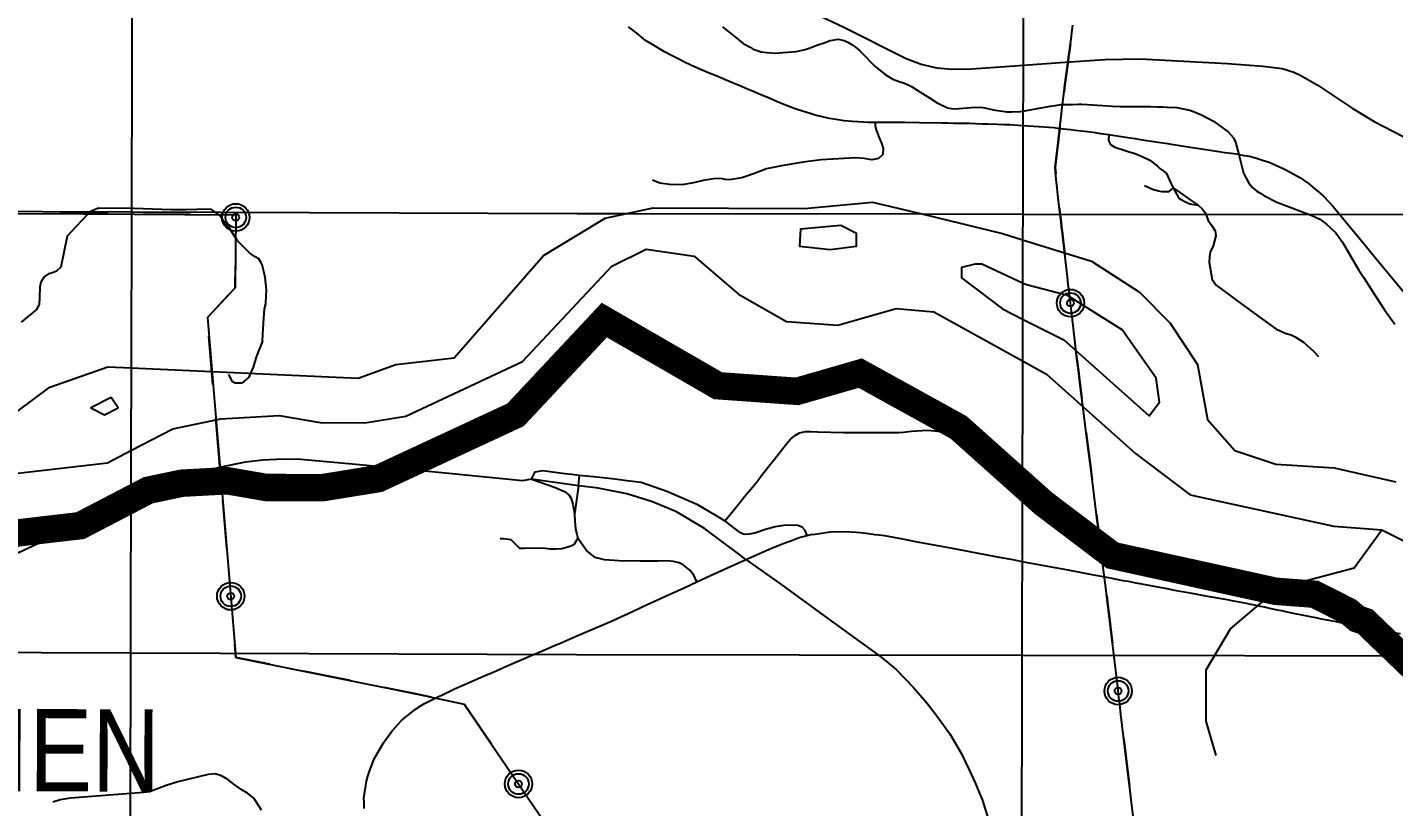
# Model space of a CAD drawing. Extents: x 408473 to 428843, y 6046006 to 6059852.
# Drawn here: x 422471.9 to 422571.4, y 6051681.3 to 6051738 of the extents above; entities that cross this region are included whole.
import ezdxf

# ---------------------------------------------------------------- set-up
doc = ezdxf.new("R2010")
doc.units = 0
doc.header["$LTSCALE"] = 5
doc.linetypes.add('BORDER2', pattern=[22.225, 6.35, -3.175, 6.35, -3.175, 0, -3.175])
for name, color, linetype in [('15', 37, 'Continuous'), ('20', 160, 'Continuous'), ('33', 20, 'Continuous'), ('35', 37, 'Continuous'), ('36', 37, 'Continuous'), ('39', 28, 'Continuous'), ('42', 7, 'Continuous'), ('L-TITLEDB', 4, 'Continuous'), ('PATTERN_CLASS', 7, 'Continuous'), ('T-WATER', 160, 'Continuous')]:
    doc.layers.add(name, color=color, linetype=linetype)
doc.layers.add('4', color=7, linetype='Continuous', true_color=0x8c8c8c)
doc.layers.add('AS-COUNTY', color=7, linetype='BORDER2', lineweight=60, true_color=0xcc33ff)
doc.styles.add('80', font='ARIALN.TTF', dxfattribs={"height": 10})

msp = doc.modelspace()

# ---------------------------------------------------------------- linework, layer by layer
at = {"layer": '20', "linetype": 'Continuous', "flags": 128}
for points in [[(422467.486, 6051707.379), (422473.49, 6051711.847), (422477.736, 6051713.327), (422479.418, 6051713.251), (422495.945, 6051712.502), (422498.693, 6051713.489), (422502.936, 6051713.97), (422509.449, 6051721.431), (422511.909, 6051722.922), (422513.95, 6051724.158), (422515.531, 6051724.491), (422517.445, 6051724.893), (422528.422, 6051724.847), (422533.413, 6051725.325), (422536.992, 6051724.461), (422542.885, 6051723.039), (422544.342, 6051722.583), (422549.364, 6051721.014), (422552.848, 6051718.753), (422555.085, 6051716.497), (422557.07, 6051713.493), (422557.804, 6051709.496), (422559.792, 6051707.242), (422562.782, 6051706.23), (422567.022, 6051705.963), (422571.509, 6051704.945)], [(422531.101, 6051723.614), (422528.157, 6051723.343), (422528.083, 6051722.12), (422530.327, 6051721.866), (422532.255, 6051722.114), (422532.234, 6051723.029), (422531.101, 6051723.614)], [(422469.474, 6051705.374), (422477.711, 6051706.338), (422479.404, 6051707.221), (422482.46, 6051708.814), (422485.955, 6051709.548), (422490.197, 6051709.78), (422493.189, 6051709.269), (422496.432, 6051709.255), (422499.428, 6051709.742), (422507.924, 6051713.7), (422511.898, 6051717.949), (422514.436, 6051720.662), (422516.935, 6051721.899), (422520.426, 6051721.385), (422523.659, 6051718.626), (422527.144, 6051716.615), (422530.886, 6051716.349), (422535.131, 6051717.58), (422537.874, 6051717.318), (422544.327, 6051713.763), (422546.091, 6051712.791), (422552.556, 6051707.022), (422556.536, 6051704.01), (422567.006, 6051701.719), (422570.498, 6051701.455), (422572.49, 6051700.448)], [(422477.978, 6051711.079), (422476.478, 6051710.337), (422477.474, 6051709.833), (422478.474, 6051710.328), (422477.978, 6051711.079)]]:
    msp.add_lwpolyline(points, dxfattribs=at)
msp.add_lwpolyline([(422544.332, 6051716.806), (422547.347, 6051715.282), (422553.564, 6051709.764), (422554.316, 6051710.759), (422554.073, 6051712.508), (422551.591, 6051716.013), (422547.608, 6051718.526), (422544.617, 6051719.287), (422544.337, 6051719.418), (422541.38, 6051720.798), (422540.881, 6051720.8), (422539.882, 6051720.555), (422539.879, 6051719.806), (422542.865, 6051717.547)], close=True, dxfattribs=at)
at = {"layer": '33', "linetype": 'Continuous', "flags": 128}
for points in [[(422508.582, 6051705.131), (422507.919, 6051705.027), (422502.79, 6051705.533), (422496.598, 6051706.146), (422493.645, 6051706.393), (422491.774, 6051706.574), (422490.512, 6051706.594), (422489.009, 6051706.517), (422487.751, 6051706.374), (422485.966, 6051706.008), (422484.832, 6051705.725), (422482.533, 6051704.998), (422480.841, 6051704.287), (422477.694, 6051702.825), (422473.042, 6051700.631), (422470.385, 6051699.384)], [(422524.196, 6051699.301), (422523.744, 6051699.622), (422521.17, 6051701.561), (422519.148, 6051702.77), (422517.379, 6051703.495), (422515.512, 6051704.068), (422513.43, 6051704.488), (422512.037, 6051704.653), (422511.989, 6051704.659)], [(422524.196, 6051699.301), (422526.728, 6051697.503), (422530.148, 6051695.003), (422534.016, 6051692.196), (422535.123, 6051691.286), (422536.395, 6051689.96), (422537.366, 6051688.856), (422538.085, 6051687.913), (422539.036, 6051686.588), (422539.86, 6051685.187), (422540.461, 6051683.981), (422540.888, 6051683.031), (422541.411, 6051681.749), (422541.923, 6051680.086), (422542.252, 6051678.915), (422542.531, 6051677.396), (422542.611, 6051676.775)]]:
    msp.add_lwpolyline(points, dxfattribs=at)
at = {"layer": '35', "linetype": 'Continuous', "flags": 128}
for points in [[(422533.608, 6051731.121), (422533.103, 6051731.121), (422532.375, 6051731.169), (422531.932, 6051731.2), (422531.355, 6051731.24), (422530.903, 6051731.314), (422530.272, 6051731.421), (422529.551, 6051731.575), (422529.242, 6051731.655), (422528.935, 6051731.75), (422527.924, 6051732.061), (422527.506, 6051732.215), (422527.215, 6051732.322), (422526.961, 6051732.429), (422526.366, 6051732.679), (422525.879, 6051732.884), (422525.107, 6051733.209), (422524.783, 6051733.345), (422524.345, 6051733.529), (422523.871, 6051733.729), (422523.214, 6051734.005), (422522.595, 6051734.266), (422522.023, 6051734.506), (422521.512, 6051734.721), (422520.829, 6051735.008), (422520.227, 6051735.262), (422519.681, 6051735.538), (422519.308, 6051735.728), (422518.809, 6051735.981), (422518.268, 6051736.255), (422517.459, 6051736.753), (422516.891, 6051737.102), (422516.241, 6051737.62), (422515.651, 6051738.091)], [(422522.477, 6051738.087), (422522.719, 6051737.894), (422523.447, 6051737.31), (422524.002, 6051736.865), (422524.491, 6051736.594), (422524.73, 6051736.462), (422525.313, 6051736.276), (422525.714, 6051736.205), (422526.034, 6051736.181), (422526.314, 6051736.159), (422526.886, 6051736.206), (422527.224, 6051736.233), (422527.846, 6051736.289), (422528.503, 6051736.426), (422528.787, 6051736.529), (422529.104, 6051736.644), (422529.435, 6051736.764), (422529.881, 6051736.926), (422530.324, 6051737.086), (422530.901, 6051737.179), (422531.342, 6051737.089), (422531.624, 6051736.976), (422531.972, 6051736.761), (422532.298, 6051736.502), (422532.497, 6051736.337), (422532.95, 6051735.872), (422533.246, 6051735.568), (422533.6, 6051735.205), (422534.058, 6051734.839), (422534.331, 6051734.621), (422534.899, 6051734.276), (422535.358, 6051734.114), (422535.744, 6051733.976), (422535.996, 6051733.862), (422536.248, 6051733.748), (422536.85, 6051733.363), (422537.565, 6051732.904), (422538.113, 6051732.559), (422538.878, 6051732.192), (422539.139, 6051732.138), (422539.439, 6051732.125), (422540.893, 6051732.238), (422541.453, 6051732.211), (422542.336, 6051732.011), (422542.698, 6051731.961), (422543.197, 6051731.891), (422543.524, 6051731.899), (422544.194, 6051731.914), (422544.497, 6051731.97), (422545.015, 6051732.065), (422546.363, 6051732.313), (422546.731, 6051732.365), (422547.117, 6051732.42), (422547.999, 6051732.44), (422548.39, 6051732.449), (422548.653, 6051732.455), (422550.577, 6051732.324), (422550.889, 6051732.303), (422551.441, 6051732.288), (422552.858, 6051732.28), (422553.633, 6051732.276), (422554.109, 6051732.266), (422554.58, 6051732.249), (422554.857, 6051732.239), (422555.564, 6051732.214), (422555.915, 6051732.141), (422556.527, 6051732.016), (422556.915, 6051731.86), (422557.373, 6051731.676), (422558.241, 6051731.217), (422558.705, 6051730.883), (422559.317, 6051730.443), (422559.707, 6051729.993), (422559.854, 6051729.679), (422560.078, 6051728.78)], [(422533.608, 6051731.121), (422533.6, 6051730.853), (422533.682, 6051730.582), (422533.839, 6051730.113), (422534.055, 6051729.607), (422534.188, 6051729.215), (422534.159, 6051728.777), (422533.848, 6051728.492), (422533.359, 6051728.408), (422532.798, 6051728.488), (422532.186, 6051728.556), (422529.67, 6051728.411), (422528.351, 6051728.223), (422526.783, 6051727.97), (422525.701, 6051727.745), (422524.813, 6051727.404), (422523.9, 6051727.093), (422523.008, 6051726.935), (422522.681, 6051726.975), (422522.38, 6051727.039), (422521.825, 6051727.008), (422521.088, 6051726.905), (422520.379, 6051726.721), (422519.518, 6051726.571), (422518.627, 6051726.592), (422517.922, 6051726.702), (422517.378, 6051726.922)], [(422550.619, 6051730.217), (422550.043, 6051730.305), (422549.656, 6051730.365), (422549.073, 6051730.436), (422548.174, 6051730.541), (422547.85, 6051730.578), (422547.318, 6051730.64), (422546.903, 6051730.688), (422546.629, 6051730.72), (422546.256, 6051730.763), (422545.546, 6051730.806), (422544.769, 6051730.853), (422544.392, 6051730.876), (422543.998, 6051730.9), (422543.378, 6051730.937), (422542.981, 6051730.952), (422542.541, 6051730.967), (422541.803, 6051730.994), (422541.431, 6051731.007), (422540.899, 6051731.026), (422540.49, 6051731.035), (422540.171, 6051731.041), (422539.774, 6051731.048), (422539.311, 6051731.057), (422538.9, 6051731.064), (422538.465, 6051731.072), (422536.825, 6051731.103), (422535.769, 6051731.123), (422535.025, 6051731.122), (422534.379, 6051731.122), (422534, 6051731.122), (422533.608, 6051731.121)], [(422560.078, 6051728.78), (422559.527, 6051728.857), (422559.072, 6051728.921), (422558.496, 6051729.009), (422556.883, 6051729.256), (422556.552, 6051729.307), (422555.338, 6051729.493), (422554.918, 6051729.558), (422554.547, 6051729.615), (422553.396, 6051729.791), (422553.081, 6051729.84), (422552.805, 6051729.882), (422552.543, 6051729.922), (422552.172, 6051729.979), (422551.051, 6051730.151), (422550.619, 6051730.217)], [(422560.078, 6051728.78), (422560.472, 6051728.72), (422560.855, 6051728.662), (422561.295, 6051728.539), (422561.893, 6051728.353), (422562.291, 6051728.221), (422562.606, 6051728.087), (422563.036, 6051727.894), (422563.326, 6051727.763), (422563.562, 6051727.657), (422564.523, 6051727.109), (422564.761, 6051726.948), (422565.151, 6051726.684), (422565.631, 6051726.286), (422565.898, 6051726.064), (422566.218, 6051725.773), (422566.659, 6051725.322), (422566.924, 6051725.017), (422567.29, 6051724.597), (422567.51, 6051724.331), (422568.31, 6051723.361), (422569.067, 6051722.445), (422570.243, 6051721.019), (422570.747, 6051720.409), (422570.96, 6051720.152), (422572.366, 6051718.448)], [(422560.078, 6051728.78), (422560.424, 6051727.435), (422560.816, 6051726.693), (422561.117, 6051726.348), (422561.392, 6051726.119), (422561.685, 6051725.937), (422561.918, 6051725.792), (422562.847, 6051725.314), (422564.652, 6051724.634), (422564.96, 6051724.518), (422565.344, 6051724.373), (422565.664, 6051724.222), (422565.989, 6051724.069), (422566.476, 6051723.721), (422566.756, 6051723.453), (422567.15, 6051723.077), (422567.394, 6051722.733), (422567.629, 6051722.402), (422568.683, 6051720.598), (422568.832, 6051720.365), (422569.168, 6051719.842), (422570.024, 6051718.509), (422570.691, 6051717.47), (422571.244, 6051716.705), (422571.444, 6051716.429)], [(422508.582, 6051705.131), (422508.851, 6051705.67), (422509.405, 6051705.777), (422511.005, 6051705.565), (422511.513, 6051705.498), (422512.04, 6051705.437), (422512.064, 6051705.434)], [(422511.989, 6051704.659), (422512.064, 6051705.434)], [(422512.064, 6051705.434), (422513.323, 6051705.304), (422514.639, 6051705.167), (422515.519, 6051705.056), (422516.564, 6051704.924), (422517.528, 6051704.582), (422518.499, 6051704.238), (422518.998, 6051704.022), (422519.336, 6051703.876), (422519.834, 6051703.66), (422520.614, 6051703.322), (422521.565, 6051702.768), (422521.785, 6051702.635), (422522.668, 6051702.104)], [(422528.646, 6051701.032), (422528.501, 6051701.394), (422528.285, 6051701.638), (422527.981, 6051701.764), (422527.094, 6051701.802), (422526.323, 6051701.683), (422525.619, 6051701.478), (422524.845, 6051701.206), (422524.417, 6051701.148), (422524.058, 6051701.122), (422523.787, 6051701.231), (422522.668, 6051702.104)], [(422524.196, 6051699.301), (422524.3, 6051699.348), (422524.58, 6051699.471), (422524.955, 6051699.635), (422525.626, 6051699.928), (422526.054, 6051700.116), (422526.986, 6051700.473), (422527.255, 6051700.575), (422527.573, 6051700.696), (422528.076, 6051700.889), (422528.646, 6051701.032)], [(422528.646, 6051701.032), (422528.949, 6051701.108), (422529.226, 6051701.149), (422530.332, 6051701.313), (422531.219, 6051701.34), (422531.814, 6051701.311), (422532.239, 6051701.287), (422532.513, 6051701.253), (422533.114, 6051701.177), (422533.57, 6051701.12), (422533.896, 6051701.079), (422534.28, 6051701.03), (422535.596, 6051700.785), (422536.663, 6051700.587), (422537.602, 6051700.412), (422539.205, 6051700.111), (422539.609, 6051700.035), (422541.114, 6051699.753), (422541.616, 6051699.658), (422542.48, 6051699.496), (422543.622, 6051699.282), (422544.295, 6051699.155), (422545.629, 6051698.905), (422546.84, 6051698.677), (422547.635, 6051698.528), (422549.385, 6051698.199), (422549.642, 6051698.151), (422550.598, 6051697.971), (422551.648, 6051697.774), (422552.022, 6051697.704), (422552.459, 6051697.622), (422553.655, 6051697.397), (422554.839, 6051697.175), (422555.528, 6051697.045), (422556.402, 6051696.886), (422556.654, 6051696.84), (422557.668, 6051696.656), (422559.238, 6051696.37), (422559.687, 6051696.289), (422560.499, 6051696.141), (422561.664, 6051695.893), (422561.921, 6051695.839), (422562.329, 6051695.752), (422562.871, 6051695.637), (422563.192, 6051695.569), (422563.496, 6051695.504), (422564.154, 6051695.364), (422564.685, 6051695.258), (422565.396, 6051695.118), (422565.696, 6051695.059), (422566.091, 6051694.981), (422566.647, 6051694.872), (422567.177, 6051694.767), (422567.703, 6051694.664), (422568.362, 6051694.534), (422568.85, 6051694.438), (422569.4, 6051694.329), (422569.718, 6051694.266), (422570.703, 6051694.072), (422571.127, 6051693.989), (422571.869, 6051693.91)], [(422520.62, 6051697.662), (422520.975, 6051697.825), (422521.883, 6051698.241), (422523.648, 6051699.05), (422524.038, 6051699.228), (422524.196, 6051699.301)], [(422496.392, 6051681.167), (422496.382, 6051681.585), (422496.375, 6051681.905), (422496.423, 6051682.236), (422496.511, 6051682.834), (422496.564, 6051683.146), (422496.666, 6051683.506), (422496.771, 6051683.88), (422497.013, 6051684.504), (422497.129, 6051684.768), (422497.394, 6051685.248), (422497.804, 6051685.937), (422497.968, 6051686.192), (422498.419, 6051686.822), (422498.668, 6051687.092), (422499.074, 6051687.532), (422499.282, 6051687.708), (422499.524, 6051687.903), (422499.873, 6051688.183), (422500.12, 6051688.381), (422500.55, 6051688.652), (422500.796, 6051688.795), (422501.124, 6051688.974), (422501.799, 6051689.303), (422502.036, 6051689.418), (422502.434, 6051689.612), (422502.973, 6051689.874), (422503.309, 6051690.029), (422504.028, 6051690.339), (422504.685, 6051690.623), (422505.252, 6051690.867), (422505.779, 6051691.094), (422506.308, 6051691.323), (422506.985, 6051691.615), (422507.826, 6051691.977), (422509.82, 6051692.838), (422510.296, 6051693.043), (422510.564, 6051693.158), (422512.002, 6051693.779), (422513.147, 6051694.273), (422513.774, 6051694.543), (422514.443, 6051694.832), (422515.168, 6051695.164), (422515.567, 6051695.347), (422516.949, 6051695.98), (422517.716, 6051696.332), (422518.331, 6051696.613), (422519.693, 6051697.238), (422520.62, 6051697.662)]]:
    msp.add_lwpolyline(points, dxfattribs=at)
at = {"layer": '36', "linetype": 'Continuous', "flags": 128}
for points in [[(422550.619, 6051730.217), (422550.592, 6051729.813), (422550.736, 6051729.523), (422551.049, 6051729.311), (422551.807, 6051729.075), (422552.102, 6051728.987), (422552.474, 6051728.876), (422553.048, 6051728.638), (422553.595, 6051728.37), (422553.854, 6051728.188), (422554.134, 6051727.965), (422554.326, 6051727.776), (422554.569, 6051727.596), (422554.812, 6051727.416), (422555.122, 6051726.752), (422555.296, 6051726.348)], [(422555.296, 6051726.348), (422554.953, 6051726.067), (422554.509, 6051726.071), (422554.238, 6051726.121), (422553.806, 6051726.228), (422553.225, 6051726.517)], [(422555.296, 6051726.348), (422556.097, 6051725.811), (422556.607, 6051725.447), (422557.126, 6051725.099)], [(422555.296, 6051726.348), (422555.707, 6051725.599), (422556.102, 6051725.383), (422556.514, 6051725.183), (422557.126, 6051725.099)], [(422485.581, 6051724.57), (422485.269, 6051724.78), (422485.014, 6051724.81), (422483.4, 6051724.762), (422482.341, 6051724.755), (422479.628, 6051724.843), (422477.051, 6051724.872), (422476.467, 6051724.634), (422476.267, 6051724.45), (422475.015, 6051723.115), (422474.77, 6051722.83), (422474.304, 6051720.593), (422473.992, 6051720.3), (422473.691, 6051720.169), (422473.399, 6051720.089), (422473.097, 6051719.872), (422472.851, 6051719.484), (422472.768, 6051719.136), (422472.737, 6051718.377), (422472.728, 6051717.856), (422472.499, 6051717.468), (422471.408, 6051716.574)], [(422557.126, 6051725.099), (422557.416, 6051724.826), (422557.655, 6051724.504), (422557.861, 6051723.986), (422558.09, 6051723.647), (422558.358, 6051723.229), (422558.422, 6051722.861), (422558.326, 6051722.51), (422558.226, 6051722.142), (422558.008, 6051721.679), (422557.948, 6051721.365), (422557.93, 6051720.915), (422558.096, 6051719.951), (422558.156, 6051719.696), (422558.429, 6051719.277), (422559.551, 6051718.451), (422559.938, 6051718.166), (422561.74, 6051716.854), (422562.787, 6051716.091), (422563.157, 6051715.928), (422563.536, 6051715.761), (422563.9, 6051715.651), (422564.186, 6051715.501), (422564.519, 6051715.286), (422564.785, 6051715.115), (422565.521, 6051714.476), (422565.893, 6051714.083)], [(422488.989, 6051715.187), (422489.019, 6051715.68), (422489.047, 6051716.119), (422489.093, 6051716.867), (422489.113, 6051717.19), (422489.135, 6051717.546), (422489.226, 6051717.907), (422489.264, 6051718.545), (422489.284, 6051718.886), (422489.252, 6051719.183), (422489.183, 6051719.822), (422489.106, 6051720.173), (422489.045, 6051720.45), (422488.977, 6051720.704), (422488.877, 6051720.953), (422488.712, 6051721.189), (422488.462, 6051721.331), (422488.064, 6051721.593), (422487.166, 6051722.491), (422486.565, 6051723.435), (422486.175, 6051723.905), (422485.886, 6051724.337), (422485.581, 6051724.57)], [(422488.989, 6051715.187), (422488.846, 6051714.837), (422488.725, 6051714.54), (422488.518, 6051714.032), (422488.428, 6051713.703), (422488.32, 6051713.306), (422488.126, 6051712.865), (422487.999, 6051712.577), (422487.793, 6051712.399), (422487.487, 6051712.136), (422487.004, 6051712.125), (422486.786, 6051712.266), (422486.67, 6051712.495), (422486.534, 6051712.763)], [(422522.668, 6051702.104), (422523.158, 6051702.711), (422523.553, 6051703.202), (422524.215, 6051704.023), (422524.516, 6051704.378), (422525.03, 6051704.986), (422525.31, 6051705.386), (422525.496, 6051705.622), (422525.952, 6051706.202), (422526.271, 6051706.608), (422526.875, 6051707.376), (422527.148, 6051707.723), (422527.438, 6051708.06), (422527.799, 6051708.338), (422528.102, 6051708.513), (422528.538, 6051708.623), (422528.884, 6051708.611), (422529.424, 6051708.597), (422530.349, 6051708.572), (422531.295, 6051708.547), (422532.056, 6051708.544), (422532.424, 6051708.543), (422533.421, 6051708.542), (422534.016, 6051708.541), (422535.065, 6051708.539), (422535.327, 6051708.539), (422535.658, 6051708.574), (422536.255, 6051708.636), (422537.413, 6051708.702), (422537.932, 6051708.662), (422538.351, 6051708.612), (422538.885, 6051708.584), (422539.414, 6051708.556), (422539.718, 6051708.539), (422540.36, 6051708.394), (422540.844, 6051708.166), (422541.331, 6051707.818), (422542.464, 6051707.095), (422542.931, 6051706.797), (422543.242, 6051706.634), (422543.517, 6051706.491)], [(422508.582, 6051705.131), (422510.243, 6051704.556), (422510.641, 6051704.395), (422510.98, 6051704.235), (422511.317, 6051703.982), (422511.475, 6051703.731), (422511.587, 6051703.32), (422511.702, 6051702.618), (422511.706, 6051702.558)], [(422511.989, 6051704.659), (422511.706, 6051702.558)], [(422511.706, 6051702.558), (422511.736, 6051702.105), (422511.785, 6051701.499), (422511.881, 6051701.13), (422511.963, 6051700.846)], [(422511.963, 6051700.846), (422511.655, 6051700.365), (422511.388, 6051700.234), (422510.788, 6051700.057), (422510.369, 6051700.047), (422509.96, 6051700.054), (422509.406, 6051700.124), (422508.057, 6051700.088), (422507.716, 6051700.102), (422507.338, 6051700.476), (422507.104, 6051700.728), (422506.55, 6051700.806), (422506.286, 6051700.802)], [(422520.62, 6051697.662), (422520.387, 6051698.147), (422520.116, 6051698.521), (422519.632, 6051698.902), (422519.338, 6051699.047), (422518.922, 6051699.136), (422518.531, 6051699.189), (422517.789, 6051699.16), (422516.501, 6051699.162), (422514.949, 6051699.19), (422513.885, 6051699.272), (422513.224, 6051699.436), (422512.849, 6051699.737), (422512.549, 6051699.967), (422511.963, 6051700.846)], [(422488.911, 6051681.025), (422488.369, 6051681.9), (422487.902, 6051682.274), (422487.475, 6051682.513), (422486.902, 6051682.922), (422486.474, 6051683.262), (422486.008, 6051683.535), (422485.541, 6051683.672), (422485.035, 6051683.639), (422482.833, 6051683.102), (422482.054, 6051682.867), (422480.748, 6051682.362), (422480.339, 6051682.329), (422475.013, 6051681.903), (422474.254, 6051681.778), (422473.708, 6051681.61)]]:
    msp.add_lwpolyline(points, dxfattribs=at)
at = {"layer": '39', "linetype": 'Continuous', "flags": 128}
msp.add_lwpolyline([(422529.563, 6051738.882), (422531.361, 6051738.03), (422535.851, 6051735.773), (422536.949, 6051735.363), (422537.756, 6051735.175), (422538.106, 6051735.089), (422539.186, 6051734.994), (422540.626, 6051735.025), (422543.399, 6051735.223), (422547.067, 6051735.478), (422550.336, 6051735.709), (422552.895, 6051735.763), (422559.257, 6051735.412), (422561.825, 6051735.229), (422563.235, 6051735.04), (422564.1, 6051734.784), (422564.606, 6051734.546), (422565.782, 6051733.865), (422568.337, 6051732.164), (422569.941, 6051731.186), (422572.06, 6051730.097)], dxfattribs=at)
at = {"layer": '4', "linetype": 'Continuous', "flags": 128}
for points in [[(422479.519, 6051757.152), (422479.445, 6051724.616)], [(422544.404, 6051756.987), (422544.346, 6051724.451)], [(422446.977, 6051724.737), (422479.445, 6051724.616)], [(422479.445, 6051724.616), (422479.418, 6051713.251)], [(422479.445, 6051724.616), (422511.912, 6051724.495)], [(422511.912, 6051724.495), (422515.531, 6051724.491)], [(422515.531, 6051724.491), (422536.992, 6051724.461)], [(422536.992, 6051724.461), (422544.346, 6051724.451)], [(422544.346, 6051724.451), (422544.342, 6051722.583)], [(422544.346, 6051724.451), (422576.779, 6051724.406)], [(422544.342, 6051722.583), (422544.337, 6051719.418)], [(422544.337, 6051719.418), (422544.332, 6051716.806)], [(422544.332, 6051716.806), (422544.327, 6051713.763)], [(422479.418, 6051713.251), (422479.404, 6051707.221)], [(422544.327, 6051713.763), (422544.288, 6051692.318)], [(422479.404, 6051707.221), (422479.37, 6051692.483)], [(422446.896, 6051692.604), (422479.37, 6051692.483)], [(422479.37, 6051692.483), (422479.295, 6051659.949)], [(422479.37, 6051692.483), (422511.844, 6051692.363)], [(422511.844, 6051692.363), (422544.288, 6051692.318)], [(422544.288, 6051692.318), (422544.229, 6051659.784)], [(422544.288, 6051692.318), (422576.731, 6051692.274)]]:
    msp.add_lwpolyline(points, dxfattribs=at)
at = {"layer": '42', "linetype": 'Continuous', "flags": 128}
for points in [[(422547.821, 6051736.812), (422547.801, 6051736.666), (422547.753, 6051736.307), (422547.718, 6051736.045), (422547.658, 6051735.599), (422547.565, 6051734.902), (422547.426, 6051733.862), (422547.362, 6051733.381), (422547.357, 6051733.348)], [(422547.062, 6051730.869), (422547.053, 6051730.79), (422547.017, 6051730.474), (422546.982, 6051730.161), (422546.95, 6051729.875), (422546.925, 6051729.651), (422546.866, 6051729.132)], [(422546.866, 6051729.132), (422546.746, 6051728.068), (422546.721, 6051727.852), (422546.753, 6051727.393)], [(422547.02, 6051724.911), (422547.036, 6051724.775), (422547.141, 6051723.866), (422547.18, 6051723.527), (422547.237, 6051723.036), (422547.294, 6051722.542), (422547.36, 6051721.975), (422547.387, 6051721.738), (422547.422, 6051721.439)], [(422477.751, 6051724.461), (422475.931, 6051724.472), (422474.256, 6051724.481)], [(422483.743, 6051724.423), (422480.248, 6051724.445)], [(422485.718, 6051717.722), (422486.999, 6051719.086), (422487.012, 6051720.711)], [(422485.236, 6051713.784), (422485.089, 6051715.526)], [(422548.227, 6051714.494), (422548.301, 6051713.902), (422548.408, 6051713.055), (422548.494, 6051712.37), (422548.636, 6051711.242), (422548.663, 6051711.026)], [(422485.382, 6051712.043), (422485.236, 6051713.784)], [(422485.883, 6051706.072), (422485.59, 6051709.555)], [(422548.975, 6051708.549), (422549.053, 6051707.926), (422549.281, 6051706.112), (422549.411, 6051705.081)], [(422486.384, 6051700.1), (422486.091, 6051703.583)], [(422549.723, 6051702.604), (422549.805, 6051701.949), (422549.84, 6051701.671), (422549.941, 6051700.869)], [(422549.941, 6051700.869), (422550.056, 6051699.957), (422550.119, 6051699.451), (422550.159, 6051699.135)], [(422550.468, 6051696.658), (422550.55, 6051695.972), (422550.664, 6051695.024), (422550.789, 6051693.98), (422550.883, 6051693.187)], [(422489.52, 6051691.661), (422487.05, 6051692.162), (422486.968, 6051693.134)], [(422493.68, 6051690.818), (422491.967, 6051691.165)], [(422495.393, 6051690.471), (422493.68, 6051690.818)], [(422501.262, 6051689.266), (422500.149, 6051689.507), (422497.84, 6051689.975)], [(422505.66, 6051685.833), (422503.69, 6051688.72)], [(422551.713, 6051686.245), (422551.718, 6051686.204), (422551.959, 6051684.191), (422552.128, 6051682.775)]]:
    msp.add_lwpolyline(points, dxfattribs=at)
at = {"layer": '42', "linetype": 'Continuous'}
for centre, radius in [((422487.041, 6051724.206), 0.999), ((422487.041, 6051724.206), 0.749), ((422487.041, 6051724.206), 0.25), ((422547.824, 6051717.967), 0.999), ((422547.824, 6051717.967), 0.749), ((422547.824, 6051717.967), 0.25), ((422486.676, 6051696.617), 0.999), ((422486.676, 6051696.617), 0.749), ((422486.676, 6051696.617), 0.25), ((422551.298, 6051689.716), 0.999), ((422551.298, 6051689.716), 0.749), ((422551.298, 6051689.716), 0.25), ((422507.63, 6051682.945), 0.999), ((422507.63, 6051682.945), 0.749), ((422507.63, 6051682.945), 0.25)]:
    msp.add_circle(centre, radius, dxfattribs=at)
at = {"layer": 'AS-COUNTY', "const_width": 2, "flags": 128}
msp.add_lwpolyline([(422313.438, 6051659.584), (422328.95, 6051655.272), (422332.344, 6051655.998), (422337.992, 6051657.205), (422346.416, 6051658.479), (422347.799, 6051659.041), (422352.033, 6051660.761), (422356.142, 6051664.493), (422359.518, 6051669.507), (422361.836, 6051671.228), (422365.489, 6051672.554), (422368.552, 6051672.88), (422372.656, 6051671.947), (422378.194, 6051671.679), (422379.554, 6051671.613), (422383.779, 6051672.648), (422387.751, 6051672.827), (422400.262, 6051670.721), (422407.255, 6051671.881), (422412.132, 6051672.689), (422413.26, 6051673.293), (422424.474, 6051679.301), (422427.692, 6051680.356), (422430.914, 6051682.483), (422432.81, 6051684.363), (422437.804, 6051687.245), (422439.603, 6051687.836), (422443.229, 6051687.913), (422443.522, 6051687.92), (422449.948, 6051688.058), (422458.046, 6051694.155), (422460.392, 6051697.255), (422461.125, 6051698.223), (422462.841, 6051699.64), (422466.932, 6051700.735), (422475.716, 6051701.757), (422478.225, 6051703.063), (422480.671, 6051704.336), (422483.12, 6051704.849), (422486.419, 6051705.027), (422489.263, 6051704.538), (422493.332, 6051704.518), (422497.416, 6051705.179), (422507.415, 6051709.828), (422513.878, 6051716.729), (422522.145, 6051711.95), (422527.918, 6051711.537), (422532.517, 6051712.866), (422538.408, 6051709.614), (422539.678, 6051708.914), (422545.866, 6051703.384), (422550.878, 6051699.587), (422562.754, 6051696.979), (422565.603, 6051696.762), (422568.058, 6051695.519), (422568.708, 6051694.971), (422569.292, 6051694.774), (422575.427, 6051688.872), (422578.431, 6051685.982), (422579.633, 6051683.956), (422586.36, 6051680.926), (422590.538, 6051680.626), (422591.567, 6051680.363), (422595.626, 6051678.308), (422598.857, 6051675.797), (422602.588, 6051673.908), (422603.998, 6051673.43), (422611.743, 6051670.804), (422617.046, 6051672.04), (422619.433, 6051671.292), (422625.852, 6051670.546), (422628.275, 6051671.743), (422633.924, 6051670.907), (422637.729, 6051670.676), (422639.951, 6051670.541), (422641.583, 6051671.347), (422645.953, 6051671.325), (422650.248, 6051672.734), (422662.148, 6051675.44), (422665.398, 6051678.659), (422666.324, 6051682.298), (422671.333, 6051685.539), (422672.569, 6051686.107), (422676.117, 6051687.737), (422681.368, 6051690.148), (422687.316, 6051691.739), (422693.138, 6051695.856), (422698.497, 6051699.038), (422701.259, 6051701.774), (422701.803, 6051708.938), (422710.797, 6051708.035), (422715.296, 6051701.593), (422722.735, 6051699.425), (422726.521, 6051699.169), (422731.376, 6051697.319), (422732.757, 6051696.48), (422734.656, 6051695.327), (422743.756, 6051695.279), (422747.81, 6051696.473), (422750.499, 6051698.471), (422761.674, 6051700.009), (422763.319, 6051702.045), (422767.193, 6051701.594), (422768.397, 6051701.454), (422776.142, 6051699.602), (422781.02, 6051699.577), (422786.663, 6051702.051), (422793.979, 6051705.944), (422796.919, 6051708.856), (422802.719, 6051718.152), (422804.51, 6051722.433), (422804.792, 6051723.107), (422807.374, 6051729.279), (422809.032, 6051731.25), (422812.103, 6051733.575), (422824.171, 6051737.058), (422826.826, 6051736.157), (422827.725, 6051735.248), (422832.397, 6051734.703), (422833.386, 6051734.862), (422837.06, 6051735.455), (422840.691, 6051737.7), (422842.497, 6051737.69), (422846.964, 6051738.559), (422850.322, 6051741.886), (422852.179, 6051744.414), (422858.82, 6051746.747), (422865.881, 6051748.032), (422871.356, 6051749.029), (422877.09, 6051752.611), (422877.476, 6051752.897), (422882.203, 6051756.407), (422884.612, 6051761.169), (422884.222, 6051767.019), (422882.182, 6051771.154), (422887.321, 6051773.904), (422892.175, 6051774.899), (422896.127, 6051777.243), (422898.889, 6051780.526), (422900.525, 6051781.876), (422903.045, 6051783.956), (422903.735, 6051788.949), (422904.747, 6051791.28), (422907.757, 6051795.327), (422914.472, 6051801.132), (422922.77, 6051802.663), (422925.051, 6051802.65), (422926.793, 6051802.64), (422929.881, 6051803.137), (422936.733, 6051803.352), (422941.541, 6051804.356), (422947.986, 6051808.435), (422949.74, 6051808.964), (422953.2, 6051808.771), (422956.146, 6051807.812), (422963.969, 6051805.263), (422968.864, 6051802.909), (422969.079, 6051799.663), (422970.604, 6051795.004), (422976.331, 6051791.686), (422980.892, 6051790.517), (422986.303, 6051791.162), (422992.18, 6051793.087), (422998.051, 6051797.982), (423002.651, 6051803.677), (423005.35, 6051808.57), (423003.952, 6051813.707), (423008.499, 6051816.979), (423014.028, 6051817.199), (423018.579, 6051820.577), (423020.795, 6051827.736), (423023.728, 6051835.622), (423025.036, 6051845.928), (423025.895, 6051848.463), (423025.909, 6051851.295), (423029.414, 6051854.998), (423030.468, 6051862.618), (423036.513, 6051862.974), (423039.142, 6051863.397), (423045.527, 6051862.828), (423048.457, 6051863.787), (423051.014, 6051863.488), (423053.235, 6051862.41), (423057.195, 6051860.487), (423062.622, 6051860.909), (423062.587, 6051853.997), (423062.571, 6051850.782), (423064.99, 6051845.048), (423067.526, 6051843.214), (423070.96, 6051839.74), (423075.163, 6051836.549), (423078.508, 6051835.921), (423081.475, 6051834.629), (423085.866, 6051836.068), (423088.997, 6051837.613), (423090.752, 6051838.807), (423093.934, 6051840.052)], dxfattribs=at)
at = {"layer": 'L-TITLEDB', "linetype": 'Continuous', "flags": 128}
msp.add_lwpolyline([(422511.989, 6051704.659), (422508.582, 6051705.131)], dxfattribs=at)
at = {"layer": 'PATTERN_CLASS', "linetype": 'Continuous', "flags": 128}
for points in [[(422552.456, 6051680.032), (422552.245, 6051681.793), (422552.218, 6051682.025), (422551.959, 6051684.191), (422551.718, 6051686.204), (422551.503, 6051688.002), (422551.41, 6051688.781), (422551.355, 6051689.239), (422551.265, 6051689.995), (422551.191, 6051690.614), (422551.027, 6051691.987), (422550.927, 6051692.819), (422550.789, 6051693.98), (422550.664, 6051695.024), (422550.55, 6051695.972), (422550.399, 6051697.231), (422550.306, 6051697.965), (422550.119, 6051699.451), (422550.056, 6051699.957), (422549.84, 6051701.671), (422549.805, 6051701.949), (422549.554, 6051703.941), (422549.5, 6051704.377), (422549.281, 6051706.112), (422549.053, 6051707.926), (422548.93, 6051708.906), (422548.803, 6051709.918), (422548.636, 6051711.242), (422548.494, 6051712.37), (422548.408, 6051713.055), (422548.301, 6051713.902), (422548.217, 6051714.573), (422548.158, 6051715.078), (422548.064, 6051715.895), (422547.915, 6051717.184), (422547.826, 6051717.951), (422547.722, 6051718.851), (422547.666, 6051719.329), (422547.603, 6051719.88), (422547.557, 6051720.27), (422547.387, 6051721.738), (422547.36, 6051721.975), (422547.294, 6051722.542), (422547.237, 6051723.036), (422547.18, 6051723.527), (422547.141, 6051723.866), (422547.036, 6051724.775), (422546.911, 6051725.858), (422546.827, 6051726.584), (422546.785, 6051726.947), (422546.721, 6051727.852), (422546.746, 6051728.068), (422546.925, 6051729.651), (422546.95, 6051729.875), (422546.982, 6051730.161), (422547.017, 6051730.474), (422547.053, 6051730.79), (422547.138, 6051731.542), (422547.192, 6051732.018), (422547.259, 6051732.614), (422547.362, 6051733.381), (422547.426, 6051733.862), (422547.565, 6051734.902), (422547.658, 6051735.599), (422547.718, 6051736.045), (422547.753, 6051736.307), (422547.801, 6051736.666), (422547.852, 6051737.048), (422547.898, 6051737.39), (422547.937, 6051737.684), (422548.006, 6051738.196)], [(422452.076, 6051724.596), (422475.931, 6051724.472), (422487.043, 6051724.402), (422486.999, 6051719.086), (422484.972, 6051716.928), (422487.05, 6051692.162), (422500.149, 6051689.507), (422503.673, 6051688.745), (422511.45, 6051677.346)]]:
    msp.add_lwpolyline(points, dxfattribs=at)
at = {"layer": 'T-WATER', "linetype": 'Continuous', "flags": 128}
msp.add_lwpolyline([(422558.432, 6051685.022), (422557.697, 6051687.523), (422557.718, 6051691.266), (422559.48, 6051694.249), (422562.988, 6051697.222), (422568.483, 6051698.684), (422570.498, 6051701.455)], dxfattribs=at)

# ---------------------------------------------------------------- texts
at = {"layer": '15', "linetype": 'Continuous', "style": '80'}
msp.add_text("O'BRIEN", height=5.9923, rotation=359.78694, dxfattribs=at).set_placement((422453.888, 6051682.48))

doc.saveas('drawing.dxf')
